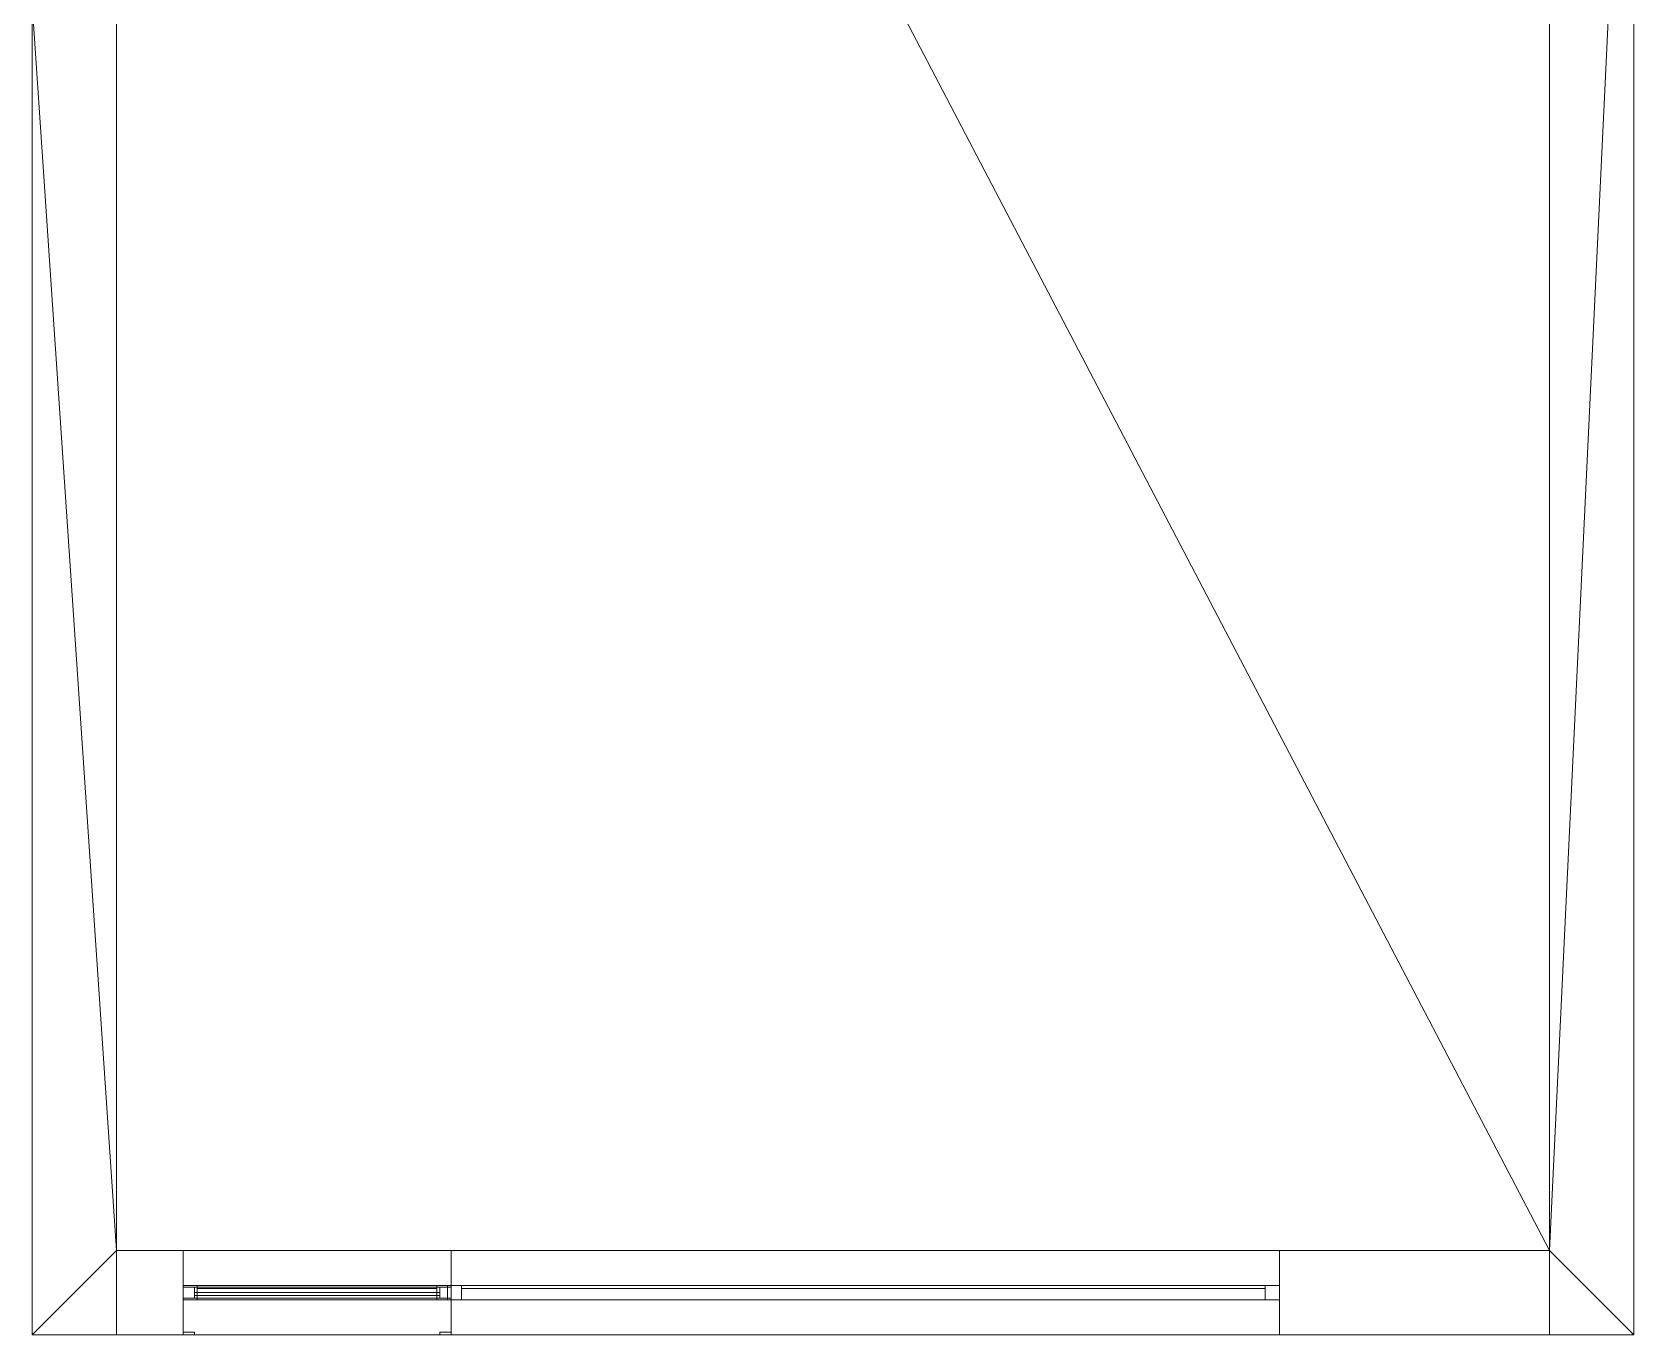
# Model space of a CAD drawing. Header units: millimetres. Extents: x -152400 to 152400, y -152400 to 152400.
# Drawn here: x -1639 to 4041, y -2265 to 2355 of the extents above; entities that cross this region are included whole.
import ezdxf

# ---------------------------------------------------------------- set-up
doc = ezdxf.new("R2010")
doc.units = ezdxf.units.MM
for name, color, linetype, lineweight in [('A-DOOR', 31, 'Continuous', 15), ('A-FLOR', 192, 'Continuous', 15), ('A-GLAZ', 151, 'Continuous', 15), ('A-WALL', 113, 'Continuous', 15)]:
    doc.layers.add(name, color=color, linetype=linetype, lineweight=lineweight)

# ---------------------------------------------------------------- blocks, each defined once
blk = doc.blocks.new('window_218 - window_218-2050828-Cover Sheet View')
at = {"layer": 'A-GLAZ', "lineweight": 18}
mesh = blk.add_polyface(dxfattribs=at)
corners = [(-475, -25, 800), (-475, -25, 1200), (-475, 25, 1200), (-475, 25, 800)]
mesh.append_faces([[corners[k] for k in face] for face in [(0, 1, 2, 3)]])
mesh = blk.add_polyface(dxfattribs=at)
corners = [(475, -25, 800), (-475, -25, 800), (-475, 25, 800), (475, 25, 800)]
mesh.append_faces([[corners[k] for k in face] for face in [(0, 1, 2, 3)]])
mesh = blk.add_polyface(dxfattribs=at)
corners = [(-475, 25, 1200), (475, 25, 1200), (475, 25, 800), (-475, 25, 800), (-425, 25, 1150), (-425, 25, 850), (425, 25, 850), (425, 25, 1150)]
mesh.append_faces([[corners[k] for k in face] for face in [(3, 5, 6, 2), (2, 6, 7, 1)]], dxfattribs={"vtx0": -1, "vtx2": -1})
mesh.append_faces([[corners[k] for k in face] for face in [(4, 5, 3, 0), (7, 4, 0, 1)]], dxfattribs={"vtx1": -1, "vtx3": -1})
mesh = blk.add_polyface(dxfattribs=at)
corners = [(-475, -25, 1200), (475, -25, 1200), (475, 25, 1200), (-475, 25, 1200)]
mesh.append_faces([[corners[k] for k in face] for face in [(0, 1, 2, 3)]])
mesh = blk.add_polyface(dxfattribs=at)
corners = [(-425, -25, 850), (425, -25, 850), (425, 25, 850), (-425, 25, 850)]
mesh.append_faces([[corners[k] for k in face] for face in [(0, 1, 2, 3)]])
mesh = blk.add_polyface(dxfattribs=at)
corners = [(-425, -25, 1150), (-425, -25, 850), (-425, 25, 850), (-425, 25, 1150)]
mesh.append_faces([[corners[k] for k in face] for face in [(0, 1, 2, 3)]])
mesh = blk.add_polyface(dxfattribs=at)
corners = [(425, -25, 1150), (-425, -25, 1150), (-425, 25, 1150), (425, 25, 1150)]
mesh.append_faces([[corners[k] for k in face] for face in [(0, 1, 2, 3)]])
at = {"layer": 'A-GLAZ', "lineweight": 18, "transparency": 33554432}
mesh = blk.add_polyface(dxfattribs=at)
corners = [(-425, 25, 1150), (425, 25, 1150), (425, 25, 850), (-425, 25, 850)]
mesh.append_faces([[corners[k] for k in face] for face in [(3, 0, 1, 2)]])
mesh = blk.add_polyface(dxfattribs=at)
corners = [(-425, 25, 850), (425, 25, 850), (425, 15, 850), (-425, 15, 850)]
mesh.append_faces([[corners[k] for k in face] for face in [(0, 1, 2, 3)]])
mesh = blk.add_polyface(dxfattribs=at)
corners = [(-425, 25, 1150), (-425, 25, 850), (-425, 15, 850), (-425, 15, 1150)]
mesh.append_faces([[corners[k] for k in face] for face in [(0, 1, 2, 3)]])
mesh = blk.add_polyface(dxfattribs=at)
corners = [(425, 25, 1150), (-425, 25, 1150), (-425, 15, 1150), (425, 15, 1150)]
mesh.append_faces([[corners[k] for k in face] for face in [(0, 1, 2, 3)]])
mesh = blk.add_polyface(dxfattribs=at)
corners = [(-425, 15, 1150), (-425, 15, 850), (425, 15, 850), (425, 15, 1150)]
mesh.append_faces([[corners[k] for k in face] for face in [(2, 3, 0, 1)]])
at = {"layer": 'A-GLAZ', "lineweight": 18}
mesh = blk.add_polyface(dxfattribs=at)
corners = [(425, -25, 850), (425, -25, 1150), (425, 25, 1150), (425, 25, 850)]
mesh.append_faces([[corners[k] for k in face] for face in [(0, 1, 2, 3)]])
at = {"layer": 'A-GLAZ', "lineweight": 18, "transparency": 33554432}
mesh = blk.add_polyface(dxfattribs=at)
corners = [(425, 25, 850), (425, 25, 1150), (425, 15, 1150), (425, 15, 850)]
mesh.append_faces([[corners[k] for k in face] for face in [(0, 1, 2, 3)]])
at = {"layer": 'A-GLAZ', "lineweight": 18}
mesh = blk.add_polyface(dxfattribs=at)
corners = [(475, -25, 1200), (475, -25, 800), (475, 25, 800), (475, 25, 1200)]
mesh.append_faces([[corners[k] for k in face] for face in [(0, 1, 2, 3)]])
mesh = blk.add_polyface(dxfattribs=at)
corners = [(-475, -25, 1200), (-475, -25, 800), (475, -25, 800), (475, -25, 1200), (-425, -25, 1150), (425, -25, 1150), (425, -25, 850), (-425, -25, 850)]
mesh.append_faces([[corners[k] for k in face] for face in [(0, 4, 5, 3), (3, 5, 6, 2)]], dxfattribs={"vtx0": -1, "vtx2": -1})
mesh.append_faces([[corners[k] for k in face] for face in [(7, 4, 0, 1), (6, 7, 1, 2)]], dxfattribs={"vtx1": -1, "vtx3": -1})
blk = doc.blocks.new('window_219 - window_219-2050830-Cover Sheet View')
at = {"layer": 'A-GLAZ', "lineweight": 18}
mesh = blk.add_polyface(dxfattribs=at)
corners = [(-1475, -25, 800), (-1475, -25, 2600), (-1475, 25, 2600), (-1475, 25, 800)]
mesh.append_faces([[corners[k] for k in face] for face in [(0, 1, 2, 3)]])
mesh = blk.add_polyface(dxfattribs=at)
corners = [(1475, -25, 800), (-1475, -25, 800), (-1475, 25, 800), (1475, 25, 800)]
mesh.append_faces([[corners[k] for k in face] for face in [(0, 1, 2, 3)]])
mesh = blk.add_polyface(dxfattribs=at)
corners = [(-1475, 25, 2600), (1475, 25, 2600), (1475, 25, 800), (-1475, 25, 800), (-1425, 25, 2550), (-1425, 25, 850), (1425, 25, 850), (1425, 25, 2550)]
mesh.append_faces([[corners[k] for k in face] for face in [(3, 5, 6, 2), (2, 6, 7, 1)]], dxfattribs={"vtx0": -1, "vtx2": -1})
mesh.append_faces([[corners[k] for k in face] for face in [(4, 5, 3, 0), (7, 4, 0, 1)]], dxfattribs={"vtx1": -1, "vtx3": -1})
mesh = blk.add_polyface(dxfattribs=at)
corners = [(-1475, -25, 2600), (1475, -25, 2600), (1475, 25, 2600), (-1475, 25, 2600)]
mesh.append_faces([[corners[k] for k in face] for face in [(0, 1, 2, 3)]])
mesh = blk.add_polyface(dxfattribs=at)
corners = [(-1425, -25, 850), (1425, -25, 850), (1425, 25, 850), (-1425, 25, 850)]
mesh.append_faces([[corners[k] for k in face] for face in [(0, 1, 2, 3)]])
mesh = blk.add_polyface(dxfattribs=at)
corners = [(-1425, -25, 2550), (-1425, -25, 850), (-1425, 25, 850), (-1425, 25, 2550)]
mesh.append_faces([[corners[k] for k in face] for face in [(0, 1, 2, 3)]])
mesh = blk.add_polyface(dxfattribs=at)
corners = [(1425, -25, 2550), (-1425, -25, 2550), (-1425, 25, 2550), (1425, 25, 2550)]
mesh.append_faces([[corners[k] for k in face] for face in [(0, 1, 2, 3)]])
at = {"layer": 'A-GLAZ', "lineweight": 18, "transparency": 33554432}
mesh = blk.add_polyface(dxfattribs=at)
corners = [(-1425, 25, 2550), (1425, 25, 2550), (1425, 25, 850), (-1425, 25, 850)]
mesh.append_faces([[corners[k] for k in face] for face in [(3, 0, 1, 2)]])
mesh = blk.add_polyface(dxfattribs=at)
corners = [(-1425, 25, 850), (1425, 25, 850), (1425, 15, 850), (-1425, 15, 850)]
mesh.append_faces([[corners[k] for k in face] for face in [(3, 0, 1, 2)]])
mesh = blk.add_polyface(dxfattribs=at)
corners = [(-1425, 25, 2550), (-1425, 25, 850), (-1425, 15, 850), (-1425, 15, 2550)]
mesh.append_faces([[corners[k] for k in face] for face in [(0, 1, 2, 3)]])
mesh = blk.add_polyface(dxfattribs=at)
corners = [(1425, 25, 2550), (-1425, 25, 2550), (-1425, 15, 2550), (1425, 15, 2550)]
mesh.append_faces([[corners[k] for k in face] for face in [(3, 0, 1, 2)]])
mesh = blk.add_polyface(dxfattribs=at)
corners = [(-1425, 15, 2550), (-1425, 15, 850), (1425, 15, 850), (1425, 15, 2550)]
mesh.append_faces([[corners[k] for k in face] for face in [(2, 3, 0, 1)]])
at = {"layer": 'A-GLAZ', "lineweight": 18}
mesh = blk.add_polyface(dxfattribs=at)
corners = [(1425, -25, 850), (1425, -25, 2550), (1425, 25, 2550), (1425, 25, 850)]
mesh.append_faces([[corners[k] for k in face] for face in [(0, 1, 2, 3)]])
at = {"layer": 'A-GLAZ', "lineweight": 18, "transparency": 33554432}
mesh = blk.add_polyface(dxfattribs=at)
corners = [(1425, 25, 850), (1425, 25, 2550), (1425, 15, 2550), (1425, 15, 850)]
mesh.append_faces([[corners[k] for k in face] for face in [(0, 1, 2, 3)]])
at = {"layer": 'A-GLAZ', "lineweight": 18}
mesh = blk.add_polyface(dxfattribs=at)
corners = [(1475, -25, 2600), (1475, -25, 800), (1475, 25, 800), (1475, 25, 2600)]
mesh.append_faces([[corners[k] for k in face] for face in [(0, 1, 2, 3)]])
mesh = blk.add_polyface(dxfattribs=at)
corners = [(-1475, -25, 2600), (-1475, -25, 800), (1475, -25, 800), (1475, -25, 2600), (-1425, -25, 2550), (1425, -25, 2550), (1425, -25, 850), (-1425, -25, 850)]
mesh.append_faces([[corners[k] for k in face] for face in [(0, 4, 5, 3), (3, 5, 6, 2)]], dxfattribs={"vtx0": -1, "vtx2": -1})
mesh.append_faces([[corners[k] for k in face] for face in [(7, 4, 0, 1), (6, 7, 1, 2)]], dxfattribs={"vtx1": -1, "vtx3": -1})
blk = doc.blocks.new('door_3263 - door_3263-2050848-Cover Sheet View')
at = {"layer": 'A-DOOR', "lineweight": 18}
for p, q in [((-475, -140), (-435, -140)), ((-475, -150), (-475, -140)), ((-435, -150), (-475, -150)), ((-435, -140), (-435, -150)), ((-425, -150), (-435, -150)), ((435, -140), (475, -140)), ((435, -150), (435, -140)), ((475, -150), (435, -150)), ((475, -140), (475, -150))]:
    blk.add_line(p, q, dxfattribs=at)
mesh = blk.add_polyface(dxfattribs=at)
corners = [(-475, 20, 2100), (475, 20, 2100), (475, 20), (435, 20), (435, 20, 2060), (-435, 20, 2060), (-435, 20), (-475, 20)]
mesh.append_faces([[corners[k] for k in face] for face in [(4, 5, 0, 1)]], dxfattribs={"vtx1": -1, "vtx3": -1})
mesh.append_faces([[corners[k] for k in face] for face in [(2, 3, 4, 1)]], dxfattribs={"vtx2": -1})
mesh.append_faces([[corners[k] for k in face] for face in [(5, 6, 7, 0)]], dxfattribs={"vtx3": -1})
mesh = blk.add_polyface(dxfattribs=at)
corners = [(-475, -20), (-475, -20, 2100), (-475, 20, 2100), (-475, 20)]
mesh.append_faces([[corners[k] for k in face] for face in [(0, 1, 2, 3)]])
mesh = blk.add_polyface(dxfattribs=at)
corners = [(-435, -20), (-475, -20), (-475, 20), (-435, 20)]
mesh.append_faces([[corners[k] for k in face] for face in [(0, 1, 2, 3)]])
mesh = blk.add_polyface(dxfattribs=at)
corners = [(-475, -20, 2100), (475, -20, 2100), (475, 20, 2100), (-475, 20, 2100)]
mesh.append_faces([[corners[k] for k in face] for face in [(0, 1, 2, 3)]])
mesh = blk.add_polyface(dxfattribs=at)
corners = [(-435, -20, 2060), (-435, -20), (-435, 20), (-435, 20, 2060)]
mesh.append_faces([[corners[k] for k in face] for face in [(0, 1, 2, 3)]])
mesh = blk.add_polyface(dxfattribs=at)
corners = [(435, -20, 2060), (-435, -20, 2060), (-435, 20, 2060), (435, 20, 2060)]
mesh.append_faces([[corners[k] for k in face] for face in [(0, 1, 2, 3)]])
mesh = blk.add_polyface(dxfattribs=at)
corners = [(435, 0, 2060), (435, 0), (-435, 0), (-435, 0, 2060)]
mesh.append_faces([[corners[k] for k in face] for face in [(2, 3, 0, 1)]])
mesh = blk.add_polyface(dxfattribs=at)
corners = [(-435, -10, 2060), (435, -10, 2060), (435, 0, 2060), (-435, 0, 2060)]
mesh.append_faces([[corners[k] for k in face] for face in [(0, 1, 2, 3)]])
mesh = blk.add_polyface(dxfattribs=at)
corners = [(-435, -10), (-435, -10, 2060), (-435, 0, 2060), (-435, 0)]
mesh.append_faces([[corners[k] for k in face] for face in [(0, 1, 2, 3)]])
mesh = blk.add_polyface(dxfattribs=at)
corners = [(435, -10), (-435, -10), (-435, 0), (435, 0)]
mesh.append_faces([[corners[k] for k in face] for face in [(0, 1, 2, 3)]])
mesh = blk.add_polyface(dxfattribs=at)
corners = [(435, -20), (435, -20, 2060), (435, 20, 2060), (435, 20)]
mesh.append_faces([[corners[k] for k in face] for face in [(0, 1, 2, 3)]])
mesh = blk.add_polyface(dxfattribs=at)
corners = [(475, -20), (435, -20), (435, 20), (475, 20)]
mesh.append_faces([[corners[k] for k in face] for face in [(0, 1, 2, 3)]])
mesh = blk.add_polyface(dxfattribs=at)
corners = [(435, -10, 2060), (435, -10), (435, 0), (435, 0, 2060)]
mesh.append_faces([[corners[k] for k in face] for face in [(0, 1, 2, 3)]])
mesh = blk.add_polyface(dxfattribs=at)
corners = [(475, -20, 2100), (475, -20), (475, 20), (475, 20, 2100)]
mesh.append_faces([[corners[k] for k in face] for face in [(0, 1, 2, 3)]])
mesh = blk.add_polyface(dxfattribs=at)
corners = [(-475, -20, 2100), (-475, -20), (-435, -20), (-435, -20, 2060), (435, -20, 2060), (435, -20), (475, -20), (475, -20, 2100)]
mesh.append_faces([[corners[k] for k in face] for face in [(3, 0, 1, 2)]], dxfattribs={"vtx0": -1})
mesh.append_faces([[corners[k] for k in face] for face in [(0, 3, 4, 7)]], dxfattribs={"vtx0": -1, "vtx2": -1})
mesh.append_faces([[corners[k] for k in face] for face in [(6, 7, 4, 5)]], dxfattribs={"vtx1": -1})
mesh = blk.add_polyface(dxfattribs=at)
corners = [(435, -10, 2060), (-435, -10, 2060), (-435, -10), (435, -10)]
mesh.append_faces([[corners[k] for k in face] for face in [(3, 0, 1, 2)]])

msp = doc.modelspace()

# ---------------------------------------------------------------- block references
at = {"layer": 'A-DOOR', "lineweight": 18}
msp.add_blockref('door_3263 - door_3263-2050848-Cover Sheet View', (-628.2, -2115), dxfattribs=at)
at = {"layer": 'A-GLAZ', "lineweight": 18, "transparency": 33554432}
for name, p in [('window_218 - window_218-2050828-Cover Sheet View', (-628.2, -2115, 1300)), ('window_219 - window_219-2050830-Cover Sheet View', (1308.6, -2115, -100))]:
    msp.add_blockref(name, p, dxfattribs=at)

# ---------------------------------------------------------------- meshes
at = {"layer": 'A-FLOR', "lineweight": 18}
mesh = msp.add_polyface(dxfattribs=at)
corners = [(-1339, 2454), (1430, 2454), (1430, 4307), (3741, 4307), (3741, -1965), (-1339, -1965)]
mesh.append_faces([[corners[k] for k in face] for face in [(3, 4, 1, 2)]], dxfattribs={"vtx1": -1})
mesh.append_faces([[corners[k] for k in face] for face in [(5, 0, 1, 4)]], dxfattribs={"vtx2": -1})
mesh = msp.add_polyface(dxfattribs=at)
corners = [(-1339, 2454, 1), (-1339, -1965, 1), (3741, -1965, 1), (3741, 4307, 1), (1430, 4307, 1), (1430, 2454, 1)]
mesh.append_faces([[corners[k] for k in face] for face in [(5, 2, 3, 4)]], dxfattribs={"vtx0": -1})
mesh.append_faces([[corners[k] for k in face] for face in [(5, 0, 1, 2)]], dxfattribs={"vtx3": -1})
mesh = msp.add_polyface(dxfattribs=at)
corners = [(3741, -1965), (3741, 4307), (3741, 4307, 1), (3741, -1965, 1)]
mesh.append_faces([[corners[k] for k in face] for face in [(0, 1, 2, 3)]])
mesh = msp.add_polyface(dxfattribs=at)
corners = [(-1339, 2454), (-1339, -1965), (-1339, -1965, 1), (-1339, 2454, 1)]
mesh.append_faces([[corners[k] for k in face] for face in [(0, 1, 2, 3)]])
mesh = msp.add_polyface(dxfattribs=at)
corners = [(-1339, -1965), (3741, -1965), (3741, -1965, 1), (-1339, -1965, 1)]
mesh.append_faces([[corners[k] for k in face] for face in [(0, 1, 2, 3)]])
at = {"layer": 'A-WALL', "lineweight": 18}
mesh = msp.add_polyface(dxfattribs=at)
corners = [(3741, 4307), (3741, -1965), (3741, -2265), (3741, -2265, 2580), (3741, -1965, 2580), (3741, 4307, 2580)]
mesh.append_faces([[corners[k] for k in face] for face in [(5, 0, 1, 4), (2, 3, 4, 1)]], dxfattribs={"vtx2": -1})
mesh = msp.add_polyface(dxfattribs=at)
corners = [(3741, -2265), (3741, -1965), (3741, 4307), (4041, 4307), (4041, -2265)]
mesh.append_faces([[corners[k] for k in face] for face in [(1, 4, 0)]], dxfattribs={"vtx0": -1})
mesh.append_faces([[corners[k] for k in face] for face in [(3, 4, 1, 2)]], dxfattribs={"vtx1": -1})
mesh = msp.add_polyface(dxfattribs=at)
corners = [(3741, 4307, 2580), (3741, -1965, 2580), (3741, -2265, 2580), (4041, -2265, 2580), (4041, 4307, 2580)]
mesh.append_faces([[corners[k] for k in face] for face in [(1, 4, 0)]], dxfattribs={"vtx0": -1})
mesh.append_faces([[corners[k] for k in face] for face in [(3, 4, 1, 2)]], dxfattribs={"vtx1": -1})
mesh = msp.add_polyface(dxfattribs=at)
corners = [(4041, 4307), (4041, 4307, 2580), (4041, -2265, 2580), (4041, -2265)]
mesh.append_faces([[corners[k] for k in face] for face in [(2, 3, 0, 1)]])
mesh = msp.add_polyface(dxfattribs=at)
corners = [(-1639, -2265), (-1639, -2265, 2580), (-1639, 2454, 2580), (-1639, 2454)]
mesh.append_faces([[corners[k] for k in face] for face in [(2, 3, 0, 1)]])
mesh = msp.add_polyface(dxfattribs=at)
corners = [(-1339, 2454), (-1339, -1965), (-1339, -2265), (-1639, -2265), (-1639, 2454)]
mesh.append_faces([[corners[k] for k in face] for face in [(1, 4, 0)]], dxfattribs={"vtx0": -1})
mesh.append_faces([[corners[k] for k in face] for face in [(3, 4, 1, 2)]], dxfattribs={"vtx1": -1})
mesh = msp.add_polyface(dxfattribs=at)
corners = [(-1339, -2265, 2580), (-1339, -1965, 2580), (-1339, 2454, 2580), (-1639, 2454, 2580), (-1639, -2265, 2580)]
mesh.append_faces([[corners[k] for k in face] for face in [(1, 4, 0)]], dxfattribs={"vtx0": -1})
mesh.append_faces([[corners[k] for k in face] for face in [(3, 4, 1, 2)]], dxfattribs={"vtx1": -1})
mesh = msp.add_polyface(dxfattribs=at)
corners = [(-1339, -2265), (-1339, -1965), (-1339, 2454), (-1339, 2454, 2580), (-1339, -1965, 2580), (-1339, -2265, 2580)]
mesh.append_faces([[corners[k] for k in face] for face in [(4, 5, 0, 1), (1, 2, 3, 4)]], dxfattribs={"vtx3": -1})
mesh = msp.add_polyface(dxfattribs=at)
corners = [(-1339, -1965, 2580), (3741, -1965, 2580), (3741, -1965), (-153.2, -1965), (-153.2, -1965, 700), (2783.6, -1965, 700), (2783.6, -1965, 2500), (-1103.2, -1965, 2500), (-1103.2, -1965), (-1339, -1965)]
mesh.append_faces([[corners[k] for k in face] for face in [(1, 2, 5, 6), (0, 1, 6, 7)]], dxfattribs={"vtx1": -1, "vtx3": -1})
mesh.append_faces([[corners[k] for k in face] for face in [(3, 4, 5, 2)]], dxfattribs={"vtx2": -1})
mesh.append_faces([[corners[k] for k in face] for face in [(7, 8, 9, 0)]], dxfattribs={"vtx3": -1})
mesh = msp.add_polyface(dxfattribs=at)
corners = [(-153.2, -1965), (3741, -1965), (3741, -2265), (-153.2, -2265), (-1339, -1965), (-1103.2, -1965), (-1103.2, -2265), (-1339, -2265)]
mesh.append_faces([[corners[k] for k in face] for face in [(0, 1, 2, 3), (7, 4, 5, 6)]])
mesh = msp.add_polyface(dxfattribs=at)
corners = [(3741, -1965, 2580), (-1339, -1965, 2580), (-1339, -2265, 2580), (3741, -2265, 2580)]
mesh.append_faces([[corners[k] for k in face] for face in [(0, 1, 2, 3)]])
mesh = msp.add_polyface(dxfattribs=at)
corners = [(-1339, -1965, 2580), (-1339, -1965), (-1339, -2265), (-1339, -2265, 2580)]
mesh.append_faces([[corners[k] for k in face] for face in [(1, 2, 3, 0)]])
mesh = msp.add_polyface(dxfattribs=at)
corners = [(-1103.2, -1965, 2500), (-1103.2, -2265, 2500), (-1103.2, -2265), (-1103.2, -1965)]
mesh.append_faces([[corners[k] for k in face] for face in [(2, 3, 0, 1)]])
mesh = msp.add_polyface(dxfattribs=at)
corners = [(-1103.2, -2265, 2500), (-1103.2, -1965, 2500), (2783.6, -1965, 2500), (2783.6, -2265, 2500)]
mesh.append_faces([[corners[k] for k in face] for face in [(1, 2, 3, 0)]])
mesh = msp.add_polyface(dxfattribs=at)
corners = [(-153.2, -1965), (-153.2, -2265), (-153.2, -2265, 700), (-153.2, -1965, 700)]
mesh.append_faces([[corners[k] for k in face] for face in [(2, 3, 0, 1)]])
mesh = msp.add_polyface(dxfattribs=at)
corners = [(2783.6, -2265, 700), (2783.6, -1965, 700), (-153.2, -1965, 700), (-153.2, -2265, 700)]
mesh.append_faces([[corners[k] for k in face] for face in [(0, 1, 2, 3)]])
mesh = msp.add_polyface(dxfattribs=at)
corners = [(2783.6, -2265, 2500), (2783.6, -1965, 2500), (2783.6, -1965, 700), (2783.6, -2265, 700)]
mesh.append_faces([[corners[k] for k in face] for face in [(0, 1, 2, 3)]])
mesh = msp.add_polyface(dxfattribs=at)
corners = [(3741, -1965), (3741, -1965, 2580), (3741, -2265, 2580), (3741, -2265)]
mesh.append_faces([[corners[k] for k in face] for face in [(3, 0, 1, 2)]])
mesh = msp.add_polyface(dxfattribs=at)
corners = [(-1339, -2265), (-1339, -2265, 2580), (-1639, -2265, 2580), (-1639, -2265)]
mesh.append_faces([[corners[k] for k in face] for face in [(2, 3, 0, 1)]])
mesh = msp.add_polyface(dxfattribs=at)
corners = [(3741, -2265, 2580), (-1339, -2265, 2580), (-1339, -2265), (-1103.2, -2265), (-1103.2, -2265, 2500), (2783.6, -2265, 2500), (2783.6, -2265, 700), (-153.2, -2265, 700), (-153.2, -2265), (3741, -2265)]
mesh.append_faces([[corners[k] for k in face] for face in [(1, 4, 5, 0), (6, 9, 0, 5)]], dxfattribs={"vtx0": -1, "vtx2": -1})
mesh.append_faces([[corners[k] for k in face] for face in [(2, 3, 4, 1)]], dxfattribs={"vtx2": -1})
mesh.append_faces([[corners[k] for k in face] for face in [(6, 7, 8, 9)]], dxfattribs={"vtx3": -1})
mesh = msp.add_polyface(dxfattribs=at)
corners = [(3741, -2265, 2580), (3741, -2265), (4041, -2265), (4041, -2265, 2580)]
mesh.append_faces([[corners[k] for k in face] for face in [(0, 1, 2, 3)]])

doc.saveas('drawing.dxf')
